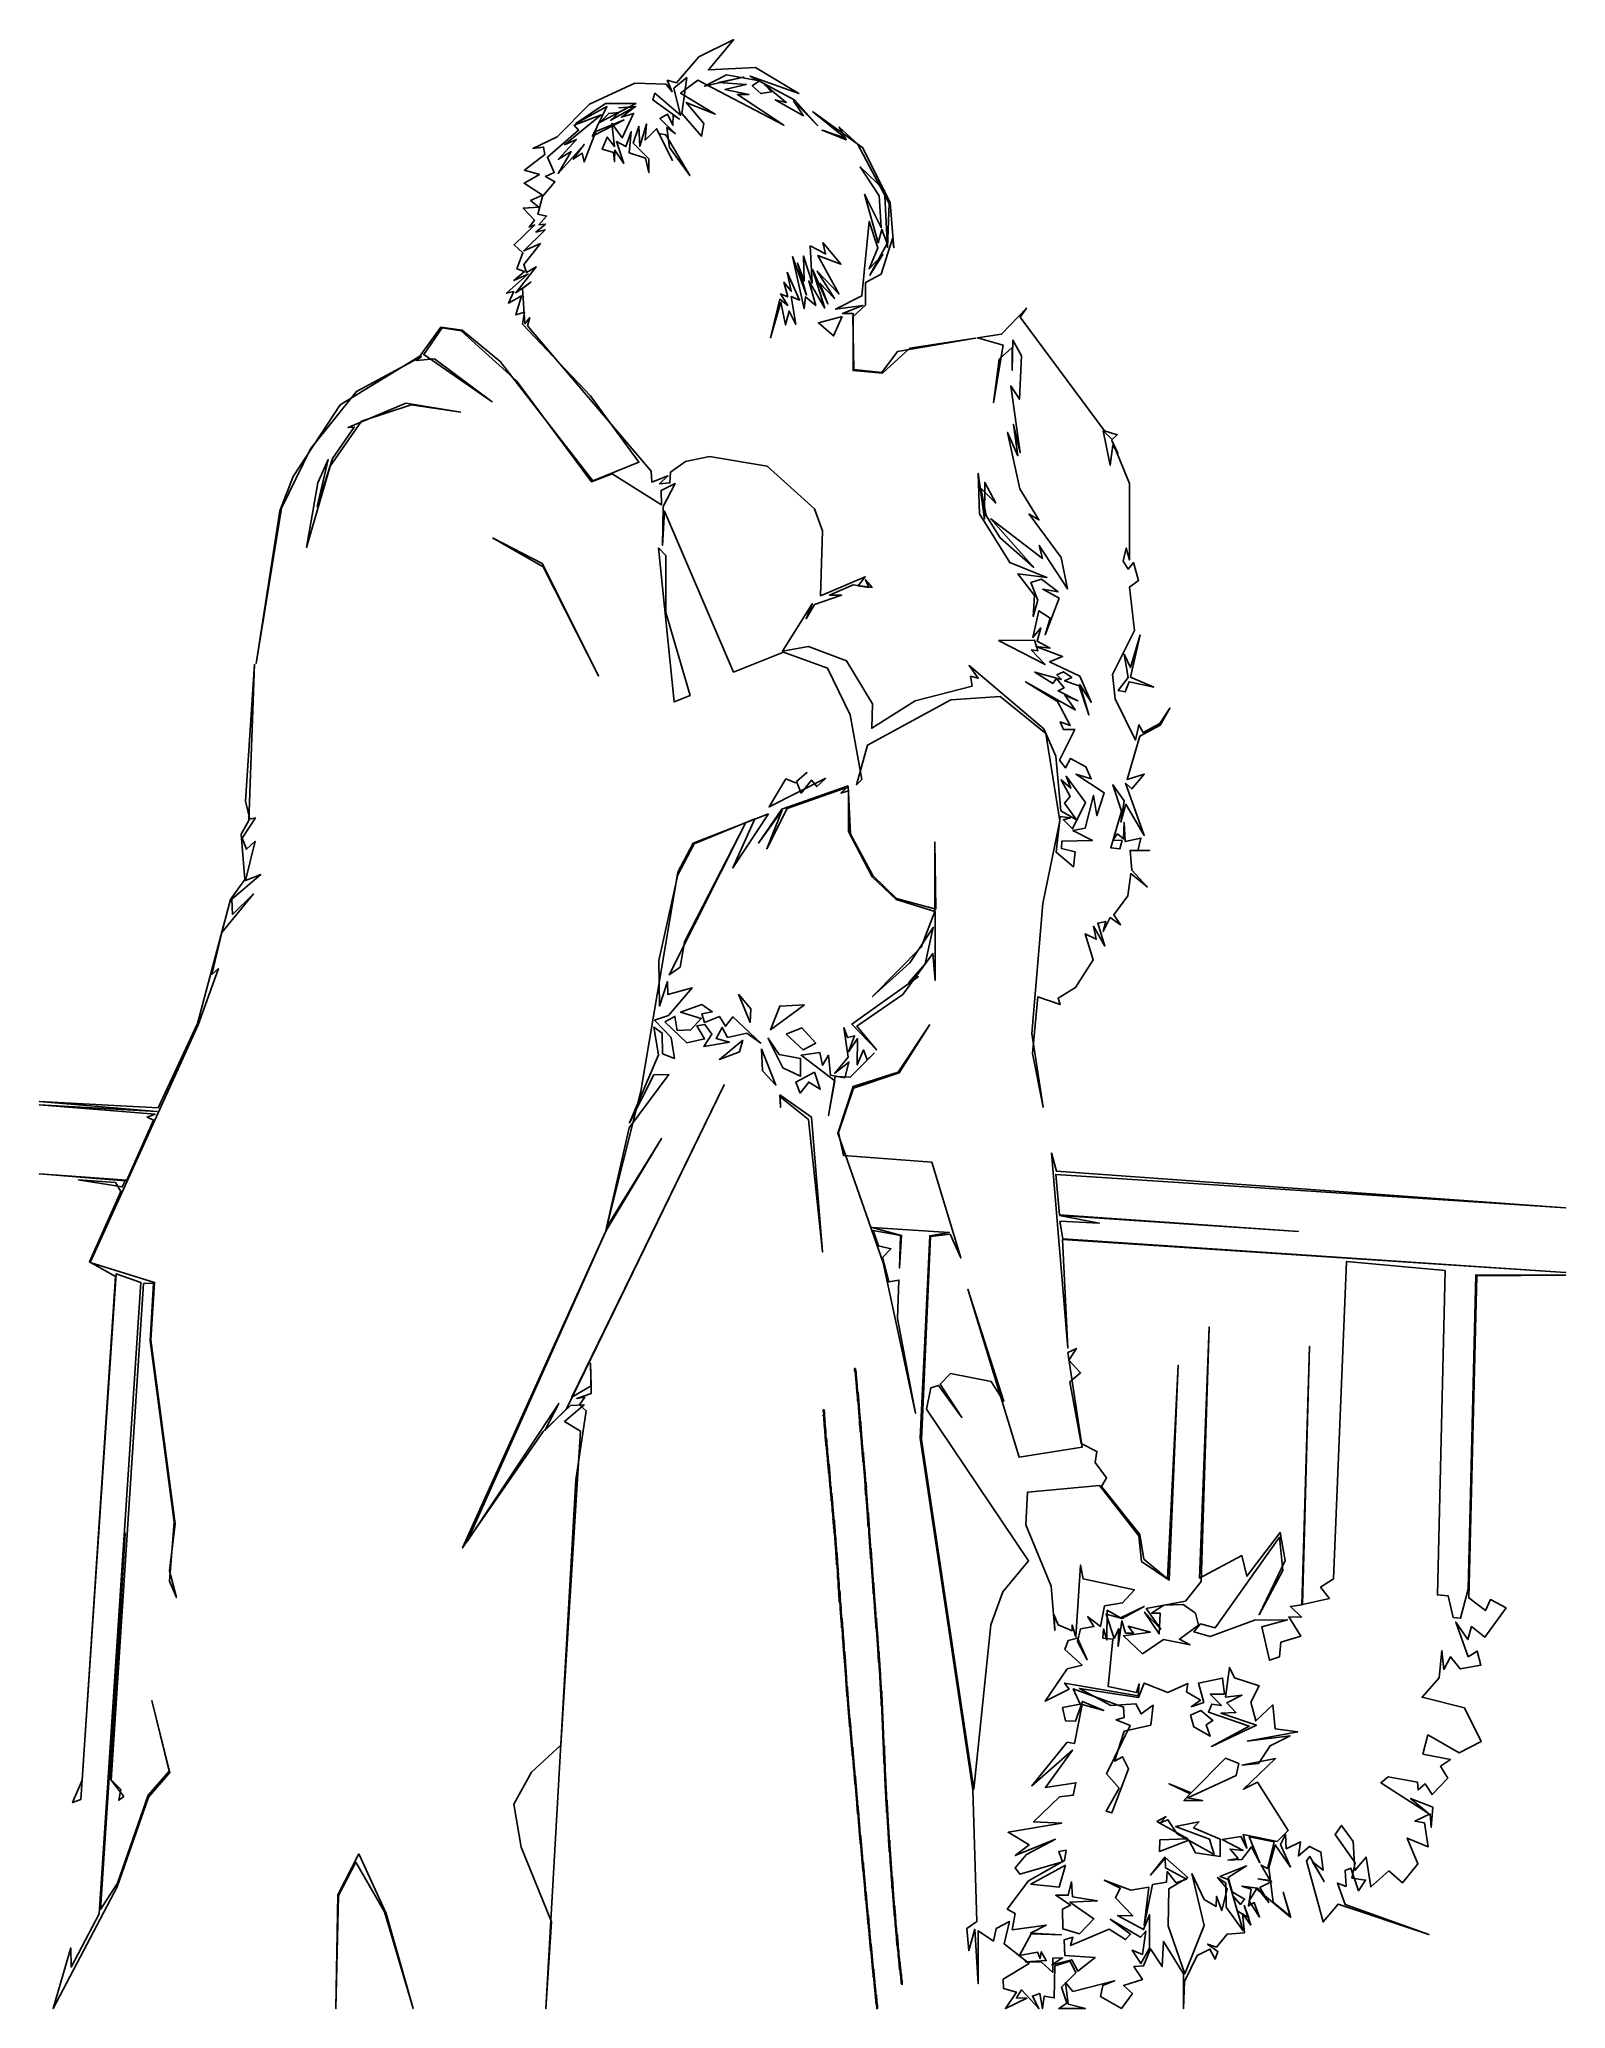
# Model space of a CAD drawing. Header units: metres. Extents: x 0 to 1000, y 0 to 1290.
import ezdxf

# ---------------------------------------------------------------- set-up
doc = ezdxf.new("R2010")
doc.units = ezdxf.units.M

msp = doc.modelspace()

# ---------------------------------------------------------------- linework, layer by layer
for points in [[(455, 1290.25), (432, 1278.75), (417.25, 1261.75), (411.25, 1263.5), (414.5, 1256), (410.5, 1261), (390, 1261.5), (360.25, 1247.75), (339.25, 1226.5), (323.25, 1218.75), (330.25, 1219.75), (331, 1214.75), (317.75, 1204.5), (327.5, 1201.75), (317.5, 1196), (329.5, 1188.25), (321.75, 1184.75), (327.25, 1180.25), (317, 1179.75), (324.25, 1171.75), (320.75, 1167.25), (324.5, 1168.75), (311, 1155.75), (316.75, 1150.5), (312.75, 1140), (317.75, 1138.25), (310.75, 1132.25), (320, 1136.5), (306, 1124), (310.75, 1125), (307.25, 1117.5), (315.75, 1122.25), (312, 1109.75), (317.75, 1111.5), (316.5, 1103.75), (360.75, 1057), (392.75, 1013.25), (362.5, 1001), (301.75, 1079.25), (277, 1099.75), (263, 1101.75), (249.25, 1082.75), (197, 1050.75), (166.25, 1004), (157.5, 981.5), (142, 881.5), (158.5, 983.25), (177.5, 1022), (207.75, 1059.5), (250.25, 1082.5), (247, 1080), (258.75, 1081), (296.5, 1052.75), (251.75, 1083.75), (263.75, 1101.25), (276.25, 1099.25), (312.5, 1066.5), (361.75, 1000.5), (375.25, 1005.75), (407.5, 985.25), (407.25, 994.75), (416.5, 999.25), (408.5, 984.25), (408.25, 958.75), (409.5, 981.25), (454.75, 875.75), (487.5, 888.75), (516.25, 878.25), (531, 847.75), (538.75, 805.5), (535.25, 802), (542.5, 828), (597, 857.5), (629.25, 859.75), (659.25, 835.5), (668.5, 778.25), (657.25, 724.25), (650, 639), (657.5, 590.75), (650.5, 626), (654, 663), (668.75, 658), (667.25, 662.25), (678.75, 669.25), (690.25, 687.25), (685, 704.25), (692.25, 700.75), (690.5, 709.25), (698, 696.25), (693.25, 711.25), (698.5, 712.5), (696.75, 705.75), (701.5, 715), (708.25, 710.25), (703.75, 716.75), (713, 729.25), (715, 743.75), (725.75, 735), (715.5, 746), (714.5, 759), (727.25, 759), (719.5, 758.75), (721.5, 767), (711.25, 764.75), (710.5, 777.25), (710.25, 766.5), (706.25, 769.75), (703.25, 765.75), (709.25, 765.5), (707.75, 760), (701.75, 760.75), (708.75, 784.75), (703.25, 802), (710.5, 791.5), (708.5, 777.5), (711.75, 789.25), (723.75, 768.75), (711.5, 803), (715.5, 799.25), (723.75, 809), (712.5, 805.5), (720.75, 833.75), (734.25, 841), (740.5, 852.25), (734, 842), (723, 836.25), (720.25, 841.25), (718, 831.25), (704.75, 858.25), (703, 874.25), (717.25, 903), (714, 931.5), (720, 935.75), (716.75, 947.5), (713.25, 943.25), (710, 948.5), (712, 957), (714, 949.25), (714, 999.25), (702.5, 1027.5), (706.5, 1019.25), (703.25, 1024.5), (701.5, 1011.25), (696.75, 1033.75), (702.75, 1028.25), (706, 1031.25), (697.75, 1033.75), (642.5, 1108.25), (646.5, 1114.25), (630.25, 1097.25), (614.5, 1094.75), (631.25, 1090), (625, 1052.25), (628.75, 1080.75), (637.25, 1088.5), (637.25, 1073.5), (637.75, 1093.25), (643.25, 1083), (642, 1054.5), (636.25, 1063.25), (642.5, 1019.5), (638, 1038), (641, 1017.5), (634.25, 1032.75), (642.25, 995.75), (654.75, 975.5), (648.25, 979.25), (669.25, 950.75), (673.5, 930.25), (655, 958.75), (657, 950.25), (623.25, 976.25), (651.25, 944.5), (629.25, 963.75), (620.25, 978.25), (616.75, 996.25), (626.5, 986.5), (619.25, 1000), (619, 976), (615, 1006), (615.75, 979.5), (635.75, 947.5), (660, 937.75), (641, 940.25), (651.75, 926), (651, 912.25), (654, 923), (649.5, 934.5), (656.5, 936.75), (667.25, 928.25), (657.25, 930), (668, 924.25), (658.75, 900.25), (662, 911), (654.75, 916), (650.75, 898.5), (656, 904.75), (653.5, 896), (662, 891.5), (652.75, 892.5), (670.25, 886), (661.75, 882.5), (681.5, 873), (689, 856), (681.5, 867.75), (687.5, 847.75), (681, 866.75), (671.5, 870), (676.25, 872.25), (670.75, 876), (666.5, 874), (669.5, 871), (652, 875.75), (663.75, 868.25), (666.25, 871.5), (671.25, 865.5), (667.25, 863.5), (680.25, 857), (671.75, 860.75), (678.5, 851), (646, 869.5), (667, 856.5), (675.25, 840.75), (668.75, 843.25), (670.75, 838.25), (678.25, 838.25), (668.25, 818), (672.25, 813), (675.5, 819.25), (685.5, 813.75), (689, 805.75), (679, 809), (697.5, 796.75), (692.75, 781.75), (690.5, 795), (685, 773.5), (677, 772), (689.75, 765.5), (669.75, 765), (669.5, 760.25), (678.5, 758), (677.5, 748.25), (666, 757.75), (668.75, 781.25), (675.25, 780.25), (670.75, 779), (676.75, 773), (685.25, 790.25), (672.5, 807.5), (675.75, 799.75), (669.25, 805.25), (675.25, 794.25), (671.5, 790), (679.25, 779), (669, 785), (665.75, 820.75), (658, 838.5), (609, 880), (615, 871.75), (610, 873), (611, 866.5), (573.75, 857), (545.25, 839), (545.75, 855), (528.75, 883.25), (503.75, 892.5), (486.75, 889.5), (506.25, 920.5), (502.25, 910.75), (507.75, 920), (525.5, 926.25), (517.5, 926.25), (533, 933), (545.5, 931.25), (541.25, 936.25), (543.25, 931.25), (536.25, 932.25), (541, 938.25), (511.75, 925.75), (513, 968.25), (507.75, 982.75), (476.75, 1010.75), (439, 1017), (423.25, 1013.75), (413.5, 1006.75), (413, 999.75), (406.25, 999), (411.75, 1004.25), (401.25, 1000.25), (400.75, 1007.5), (319.75, 1102.5), (321.25, 1108), (318, 1104), (316.5, 1127), (322, 1131.25), (312, 1124.25), (325.5, 1141.25), (319, 1137.5), (317.25, 1142.75), (328.25, 1156.5), (317.25, 1151.75), (331.25, 1165.5), (325.25, 1164), (331.5, 1169.25), (327.25, 1168.75), (332.25, 1174.5), (326.5, 1175.75), (329.5, 1187.25), (337.75, 1197), (331.5, 1200.5), (337.25, 1203), (332.75, 1213), (353.25, 1230.75), (350.25, 1234), (368, 1240.75), (344, 1221.25), (351.75, 1224.75), (340, 1211.75), (348.25, 1216.75), (339.75, 1202.5), (356.75, 1221.5), (349.75, 1211.75), (355.5, 1215.75), (356.75, 1210), (364.5, 1230), (383, 1237.5), (362.25, 1226.75), (371.75, 1246.25), (351.5, 1235.25), (370.75, 1248.25), (390.75, 1248.25), (367.25, 1236), (373, 1241.75), (379.75, 1242.25), (374.25, 1237.25), (389.5, 1245.75), (379.75, 1245.5), (390.5, 1246.25), (381.25, 1239.25), (389.25, 1241.75), (381.75, 1225.75), (375, 1235.25), (376.75, 1220), (372, 1226.25), (368.75, 1218.25), (376, 1216.25), (376.75, 1210.25), (377, 1217.75), (382.75, 1209), (378, 1223.25), (384.25, 1220), (387.75, 1229.75), (386.25, 1216), (397, 1212.5), (399.25, 1203), (399.25, 1212), (389, 1222.25), (392.75, 1233.25), (393.25, 1220.25), (397.75, 1234.75), (396.75, 1224.25), (404.25, 1231.75), (414.75, 1211), (405.75, 1228.5), (410.25, 1227.75), (426, 1201), (412.75, 1219.5), (411, 1232.5), (416.5, 1228.5), (406.5, 1238.5), (411.5, 1241.25), (415, 1234), (415.25, 1240.5), (419.25, 1238), (401.75, 1250.75), (403.25, 1255), (420, 1240.5), (415.5, 1258.25), (424, 1265.25), (420.75, 1241.75), (433.75, 1226.75), (435.25, 1235.25), (423.75, 1249), (442.75, 1241.25), (420, 1255), (431.25, 1263.5), (487.75, 1234), (457.25, 1254.25), (464.75, 1254.25), (449, 1257.5), (463, 1260.75), (444.75, 1262), (461.25, 1265.5), (435.75, 1259.5), (450, 1267), (471.75, 1263), (467, 1259.75), (472.5, 1254.75), (479.5, 1256), (475, 1260.75), (489.25, 1249), (482, 1250.75), (500.5, 1240.25), (494, 1250), (509.75, 1233.75), (494.75, 1250.5), (465.5, 1266.25), (497.5, 1254.75), (469, 1271.75), (438.25, 1270.25)], [(506.5, 1243), (528, 1225.5), (512.75, 1230.75), (528.5, 1224.5), (524, 1232.75), (536, 1221.75), (556.75, 1182.75), (555.5, 1154), (553.5, 1191.5), (537.75, 1206.75), (550, 1187.75), (551.5, 1167), (540.5, 1188.75), (549.5, 1157), (551.75, 1165.75), (555.25, 1156.5), (544, 1135.75), (552.5, 1149.25), (543.5, 1140), (549.25, 1153.75), (543.5, 1171), (538.75, 1122.25), (521.5, 1113.5), (539.5, 1116), (526, 1110.75), (533, 1110.75), (533, 1073.25), (552.25, 1071.5), (570.25, 1088), (613.25, 1094.5), (562, 1085.75), (551.75, 1072), (533.5, 1074), (532.75, 1108.5), (541.25, 1116.25), (541.25, 1131), (551.5, 1136.5), (558.75, 1159.75), (559.75, 1153.75), (557.25, 1183.25), (539.5, 1219.25)], [(513.25, 1157.25), (515, 1149.75), (505, 1155), (506.25, 1130.75), (500.5, 1148.25), (501, 1132), (496.5, 1143.75), (502.5, 1122.75), (493.25, 1148), (501, 1113.75), (501.75, 1121.5), (508.5, 1116), (504, 1132), (514.5, 1114.25), (506.5, 1139.5), (516.5, 1117), (511.25, 1130.5), (520.75, 1120.5), (509.5, 1138.5), (523.75, 1123.5), (510, 1148.75), (525, 1143)], [(489.75, 1137.75), (492.5, 1125.25), (487.75, 1131.25), (490.25, 1121.5), (485.5, 1123.5), (490.25, 1116), (485, 1120), (479, 1094.75), (485.75, 1118), (488.75, 1103.25), (491.25, 1112.25), (495.5, 1103.5), (492.5, 1121.75), (498, 1119.5)], [(525.75, 1108.75), (510.25, 1104.5), (520.25, 1096)], [(276, 1046), (240, 1052), (202.25, 1036), (206.25, 1036.25), (192, 1015.75), (182, 984.25), (189.25, 1015), (182.5, 999.75), (175, 957.5), (190.5, 1010.75), (211, 1040.25), (243.5, 1050.75)], [(296.75, 963.75), (330, 944.75), (366.25, 873.25), (329.25, 947)], [(405.5, 957.25), (415.75, 856.25), (426.25, 860.5), (410.25, 914.75), (410.25, 952.25)], [(628.25, 896.5), (658.75, 880.75), (649.75, 890.25), (654, 889.75), (651.75, 896.75)], [(721, 900.25), (714.75, 878.75), (710.5, 887.5), (713.25, 872.25), (706.75, 863.75), (711.25, 862.75), (713.75, 869.5), (730, 866), (714.75, 872.5)], [(141, 881), (137.25, 778.5), (132.25, 769.5), (134.5, 740), (125.25, 726.75), (103.5, 645.5), (77.75, 590.25), (0, 594.5), (77, 588), (0, 592.25), (75.75, 586.25), (70.5, 584.25), (74.75, 582.25), (57.25, 543), (0, 547), (56.25, 542.5), (54.25, 538.5), (25.5, 543.25), (49.75, 541.5), (53.25, 535.5), (32.75, 489.5), (49.75, 479.75), (28, 150), (21.75, 135.25), (27.25, 137.25), (50.25, 481.5), (66.5, 476), (39.25, 62.25), (20.75, 27.5), (20.5, 40), (9, 0.25), (51, 80), (71.5, 138.75), (85.5, 155), (73.75, 202), (85, 155.75), (71.25, 140), (51.25, 82.5), (40, 65.25), (56.25, 311.5), (46.5, 150.5), (53.25, 143.75), (52, 136.75), (55.25, 139.25), (47, 150), (68.25, 475.25), (74.75, 475.5), (72.5, 437.75), (88.25, 319), (85.25, 280.25), (89.75, 269.5), (85.25, 287), (89, 317.75), (73, 438.25), (75.5, 476), (33.25, 489), (104, 644.75), (117.25, 681.5), (113, 677.75), (119.5, 705.25), (140.25, 730.5), (126.5, 717), (126, 727), (145, 743.25), (135, 739.25), (141.25, 765), (135.75, 759.75), (132.75, 767), (141.5, 780.25), (137.75, 779.5), (135, 791.25)], [(529.75, 801.25), (486.25, 786), (471, 763.75), (486.5, 785.25), (476.5, 760), (489.75, 786.5), (529, 800.25), (525, 796.5), (530, 798), (530, 771.25), (545.5, 741.75), (561.25, 726.75), (586.5, 719), (577.5, 695.5), (545.75, 663.25), (570.25, 685.25), (585.5, 708.5), (580.25, 684.75), (569.5, 672.5), (575.75, 676.25), (532.25, 645.25), (548.25, 628.25), (535.5, 643.75), (565.5, 664.5), (585.25, 691.5), (586.75, 673.75), (586.5, 764.5), (587.25, 720.5), (561.5, 727.5), (546, 742.5), (531.25, 769.5)], [(515.25, 806.25), (509.25, 800.75), (505.75, 805), (499, 796.5), (496, 804), (502.75, 810), (495.25, 803.25), (489, 805.75), (478, 787.5)], [(477.5, 783), (428.25, 763.75), (418.25, 744.75), (394, 601.25), (370.75, 509), (277.25, 302), (330, 378.25), (348, 395.25), (356.75, 395.75), (344, 384.75), (354.5, 378.5), (341.5, 172.75), (322.25, 155.25), (310.75, 134.25), (315.5, 106), (335.5, 57), (331.75, 0.25), (351.5, 346.75), (358.25, 391.75), (353.75, 395.75), (357.25, 400.75), (352, 400), (361.5, 403.25), (361, 423), (361.5, 408.25), (348.75, 400.75), (448.5, 605.5), (345.25, 393.25), (331, 379), (340.25, 396.75), (280.25, 306.25), (371.25, 510), (407.5, 570.25), (371.5, 512), (386.25, 577.25), (412.25, 612.25), (402.5, 612), (386.5, 580.5), (405.5, 625), (402.5, 643.25), (408, 639.25), (408.25, 625.75), (416, 622.75), (413.75, 636.5), (403, 647.75), (412, 650.75), (427.5, 669), (411.75, 664.5), (411.5, 673), (406.25, 657), (405.75, 686.75), (418.25, 743), (429, 763.25), (468.75, 779.75), (454.25, 747.5)], [(462.5, 776.75), (412.5, 677.5), (419.75, 682.5), (422.5, 699)], [(409.75, 646.75), (424, 633), (435.75, 635.5), (430.75, 644), (436, 645), (440.5, 638.5), (435.25, 630.5), (452, 633.25), (443.25, 635.75), (447.25, 643), (450.75, 636.5), (463.5, 639.25), (472.5, 632.75), (454.25, 650), (449.5, 643.75), (445.5, 650.25), (435.75, 646.25), (434, 652), (440.75, 653.25), (434, 658), (420, 653), (433.5, 648.75), (426.75, 641.5), (417.75, 641), (416.25, 650.25)], [(458, 664.75), (465.5, 646.25), (466, 655.25)], [(501.25, 657.75), (485, 657), (479, 641.5)], [(583.25, 645), (562.5, 613.75), (533, 604.25), (523, 573.75), (552.75, 488.75), (574, 390.25), (562, 452.25), (563, 477.5), (556.5, 476.25), (552.25, 492.25), (557.75, 498), (549.75, 500), (546.25, 510), (564, 506.75), (563.5, 485.5), (564.75, 506.75), (545.5, 512), (596, 508.75), (583.25, 506.5), (577, 374), (611.5, 143.5), (614, 57.25), (607.5, 52.75), (608.75, 38.25), (612.75, 52.25), (615, 16.5), (615, 51.25), (625, 44.5), (626.75, 52.75), (635.5, 57.25), (632, 42.75), (648.25, 29.75), (631.25, 19.5), (631.5, 13.5), (640, 11), (632.75, 0.25), (646.75, 7), (640, 7.25), (643.25, 12.5), (654.75, 0.25), (650.5, 8.5), (655.25, 10.25), (657, 0.25), (658.25, 8.5), (664.75, 7.25), (665.25, 28.25), (675.25, 31.25), (679, 23.75), (669.5, 14.25), (673, 3.75), (667.75, 0.25), (685.25, 0.25), (674, 3.25), (672.25, 17.25), (677, 11.5), (704.25, 18.5), (696.5, 15.5), (695, 8.25), (708.75, 0.25), (716, 10.25), (710.25, 15.5), (722.5, 19.25), (717, 27.75), (723.25, 28.25), (727.75, 39.5), (735.5, 27.75), (736.25, 44.25), (749.5, 23), (749.5, 0.25), (750, 18), (758.5, 35), (766.75, 39.25), (770.25, 32.75), (772, 37.75), (765.25, 42.5), (771, 40.5), (778, 49), (789.5, 50), (788, 62.5), (793.5, 55), (789.25, 67.75), (792.25, 59.75), (784.5, 64.25), (782, 74), (786.75, 68.5), (789.5, 72), (781.25, 76.75), (778.75, 86.25), (790.75, 93.75), (773.25, 86.75), (778.75, 84.75), (788.5, 51.25), (777.5, 66.75), (777.25, 82.5), (771.75, 86.25), (778, 78.75), (774.5, 64.5), (771, 73.75), (770.75, 67.25), (763, 71.75), (755, 88.75), (763, 54.75), (750.25, 23), (739.5, 54.5), (739.75, 78.75), (752.25, 86.25), (737.25, 99.5), (727.75, 87.75), (737.5, 98.75), (737.75, 92.5), (751.5, 85), (744.75, 82.75), (738.75, 90), (738.25, 83), (729.25, 81.5), (723.75, 54.75), (726.75, 79.75), (715, 77.75), (697.5, 84.5), (708, 79.25), (705, 72.75), (716.25, 61), (706.25, 61.25), (723.25, 52), (727.25, 61.75), (727.25, 39.75), (721.5, 29.75), (715.75, 38.5), (722.5, 35.75), (724.75, 51), (721.25, 47), (701.5, 58.75), (714.75, 49), (711.5, 45.5), (700.75, 52.25), (675.5, 41.5), (677, 47), (671.25, 45.25), (671.75, 35), (691.5, 33.75), (680.25, 24.75), (676.25, 32.25), (663.25, 29), (670.25, 33.5), (663.75, 33.25), (663.75, 24), (656.25, 31), (645.75, 31), (659.5, 31.75), (656.25, 37.5), (655.5, 33), (653.75, 37.25), (642, 35), (649.75, 49.25), (669.5, 48.5), (649.25, 49.75), (659.5, 55), (637.25, 51.75), (639.25, 62.5), (634, 65.5), (648, 84), (671.5, 97.25), (672.5, 104), (667.75, 103.25), (670.25, 96.5), (642.25, 88.25), (639.25, 92.5), (646.5, 101.25), (665.5, 111.25), (639.25, 100.5), (648.25, 107.5), (634.5, 115.75), (669.75, 121.75), (651.25, 122.5), (668.25, 139), (677.25, 140), (679, 148.25), (659, 145), (676.75, 169.5), (650, 146.25), (673.25, 174.75), (678, 174), (683, 199.5), (697.25, 195.5), (683.25, 201.5), (678.75, 188.5), (672.25, 188.75), (670.25, 197.5), (681.75, 199.75), (677.25, 209.75), (710.25, 197.75), (710.5, 191), (705.25, 189.5), (714.5, 185.75), (699, 154), (707.25, 144.75), (698.75, 129.5), (702.5, 128.5), (713.5, 157.25), (709.5, 165.25), (704.25, 162.25), (710.5, 182), (728, 186), (729.5, 199), (721.75, 193.25), (718.25, 200), (701.75, 198.75), (681.25, 210), (720, 204), (723.75, 213.5), (739.25, 207.25), (752.25, 213.25), (751.5, 207.75), (760.5, 202.25), (754.5, 198), (762.75, 200.75), (759.25, 213.5), (775, 216.75), (776.25, 206.25), (767, 206.25), (774.25, 198.75), (768, 199.75), (765.75, 194.5), (792.5, 185.25), (767.75, 172), (797.25, 186), (774, 193.75), (783.75, 194.25), (777.75, 200.5), (787.75, 205.5), (777, 204.25), (779.5, 223.75), (782.75, 217), (799, 211.75), (793.5, 201), (796.75, 188.75), (808, 199.25), (809.5, 183.5), (824.25, 181.5), (791.25, 175.5), (819.25, 179), (806.25, 172.5), (798.5, 160.75), (787.75, 159.75), (809.75, 164), (788.75, 144), (798, 148.5), (818, 117), (810.75, 109.75), (788.5, 114.25), (791, 105.25), (787, 113), (774.75, 111), (788.5, 103.75), (780, 104.75), (785.25, 98.5), (778.5, 97.5), (787.75, 98), (794, 106.25), (799.5, 95.75), (792.5, 112.75), (808.75, 109.5), (804.5, 92), (800.25, 94.25), (806.25, 84.25), (798.25, 85.25), (807.25, 83.5), (799.5, 79.5), (805.25, 69.75), (798, 79.25), (787.75, 80.5), (793.75, 78.5), (792, 67.5), (795.75, 69.75), (799.25, 60.25), (792.5, 70.75), (797.25, 78.75), (819.75, 60), (814.75, 76.5), (819.25, 60.75), (808.25, 70), (805.25, 92.5), (809.5, 107.5), (819.5, 93), (813, 107.75), (816.25, 114.25), (816.75, 105), (826, 109.5), (824.75, 100.25), (832, 106.5), (839.5, 102.75), (841, 91), (834, 96.5), (841.5, 83.5), (832.25, 100), (830, 97), (841, 57), (850.75, 68.75), (910.25, 48.75), (855.25, 68.5), (850.25, 82.5), (856, 80.25), (855.25, 90.75), (859, 92.25), (864, 77.5), (868.75, 84.5), (859.75, 85.75), (862, 95.75), (848.75, 114.25), (853, 120.25), (860.5, 109.75), (861.75, 90.75), (869, 99.5), (872.25, 80), (884, 90.5), (893, 82.75), (903, 95), (896, 112), (909.75, 106.25), (907.25, 122), (901, 123), (911, 127.75), (911.75, 119), (912.75, 132.25), (898.25, 138), (909.75, 128.25), (878.75, 148.25), (883.5, 152), (902.75, 148.5), (903.25, 143.5), (907.75, 147.5), (912.25, 140.5), (922.5, 151.25), (917.75, 159), (924.25, 163.5), (906.25, 167), (909.5, 179.5), (930, 167.75), (944.5, 175.25), (933.5, 197.25), (905.75, 204.25), (917, 217), (918.75, 234.75), (920, 222.5), (924.25, 230.75), (930.75, 222.75), (944.25, 225.25), (941.75, 234.5), (936, 230.75), (927.75, 253.5), (935.75, 242), (938, 250.5), (946.75, 243.5), (960.75, 262.75), (950.5, 268.25), (947.25, 261), (936.25, 269.25), (941.5, 480.25), (999.75, 480.75), (941, 481), (936, 275), (931, 256), (926, 256.5), (922.75, 270.75), (915.75, 271.25), (920.75, 483.75), (856.25, 489.75), (847.75, 281.75), (839.25, 276.25), (845, 269), (827.5, 265), (832, 434), (827, 264.75), (819.5, 263.75), (826.75, 256.75), (818.5, 257), (826.25, 244.25), (813.25, 240.25), (812.25, 230.75), (805.75, 228.5), (800.75, 250.25), (817.5, 255), (796, 254.75), (767, 244), (756.25, 247), (760.5, 252.25), (770.25, 249.75), (812.25, 309), (814.5, 287.25), (799, 258.25), (816, 293.75), (812.75, 312.25), (791, 283.5), (787.75, 297), (760, 282.25), (766.25, 446.75), (761, 280), (750.75, 267.25), (725, 262.25), (734.5, 248.75), (724, 260), (733.5, 245.75), (734.25, 259.25), (728.5, 259.25), (736.5, 264.5), (749.25, 265), (757.25, 259.25), (759.25, 251.5), (746.75, 242.25), (753.75, 238.5), (736.25, 242), (722.5, 232.75), (710.25, 244.5), (727.75, 246.75), (713.25, 250.75), (716.75, 246.25), (711.5, 246.25), (709, 254.25), (706.75, 237.5), (707, 249.25), (704, 242.75), (698.75, 258.75), (709.25, 255.75), (723.75, 263.75), (708.25, 256.25), (699.5, 261.25), (699.25, 241.75), (697, 249), (696.5, 243), (703.25, 242.25), (700, 211.25), (718.75, 207.25), (720.5, 213), (719.75, 205.25), (671.5, 213.5), (674.5, 209.5), (658.75, 201.75), (673.25, 222.75), (683, 225.25), (671.75, 235.5), (674, 241.5), (680, 243), (686.25, 228.75), (680, 240.75), (682, 249), (690.75, 250.5), (686.75, 257), (695, 250.5), (697.75, 264), (709.5, 266), (717.25, 274.5), (683.75, 281.75), (682, 290.75), (679, 243.75), (676.5, 251.5), (676.5, 247.75), (667.25, 251.75), (664.75, 258), (665.25, 248), (662.75, 277), (646.25, 317.25), (647.25, 338.5), (694.5, 343), (720.25, 310), (722, 293.25), (740, 281), (746, 421.75), (739, 281.75), (723.5, 294.75), (720.75, 310.75), (695.75, 342.25), (699, 348), (691.5, 358), (692.75, 365.25), (682.5, 370.5), (675, 410.75), (682, 416.75), (674.25, 425), (679.25, 432.75), (673.75, 430), (683, 368), (641.75, 361.5), (608.25, 471.5), (631.75, 398), (623.5, 411), (596.75, 416.25), (590, 409.25), (604.25, 387.5), (589, 408.5), (584, 407), (581, 393), (648, 293.5), (631, 273.25), (623.25, 251.75), (612, 144), (577.75, 373), (583.75, 506), (596.5, 507.5), (603.5, 492), (584.5, 554.75), (526.75, 559), (523.5, 574.25), (533.25, 603.25), (563.25, 613.25)], [(460.75, 634.75), (445.5, 622), (458.5, 627)], [(477.25, 636.25), (487, 616.5), (498.5, 611), (498.5, 622.75), (484.5, 625.25)], [(489.25, 638.5), (500.25, 628.25), (508.5, 632.75), (499.5, 642.75)], [(527, 643), (529.75, 623.5), (521, 613), (530.25, 620.25), (527.5, 610), (518.25, 611.75), (517, 624.75), (513, 618.25), (511.25, 626.5), (499, 624.75), (521, 608), (517, 585.25), (521.25, 610.75), (531, 610.5), (546.75, 626.25), (542.25, 621.75), (539.75, 628.25), (535.75, 618.5), (536, 635.75), (530, 627), (534, 637.5), (529.25, 636.5)], [(473, 629), (473.75, 614.5), (482.5, 605.25)], [(507.75, 613.75), (495.5, 607.25), (498.25, 600), (504, 607.25), (511.5, 602.5)], [(485, 598.75), (485.5, 590.75), (485.25, 597.5), (503.75, 582.75), (513, 496), (505.75, 584.25)], [(663, 560.75), (673.75, 433), (670.25, 504), (999.75, 482.5), (670.5, 504.5), (668.5, 516), (694.25, 514.75), (668.25, 519.75), (824.75, 509.25), (668.25, 520.25), (665.75, 546.75), (999.75, 524.75), (666.25, 548.75)], [(534, 419.5), (534, 418), (534.25, 417.75), (534.25, 417.25), (534.5, 417), (534.5, 414), (534.75, 413.75), (534.75, 411.75), (535, 411.5), (535, 409.25), (535.25, 409), (535.25, 406), (535.5, 405.75), (535.5, 403.75), (535.75, 403.5), (535.75, 402), (536, 401.75), (536, 398.25), (536.25, 398), (536.25, 396), (536.5, 395.75), (536.5, 392.75), (536.75, 392.5), (536.75, 390), (537, 389.75), (537, 386.75), (537.25, 386.5), (537.25, 382.5), (537.5, 382.25), (537.5, 381.25), (537.75, 381), (537.75, 378), (538, 377.75), (538, 374.75), (538.25, 374.5), (538.25, 372.5), (538.5, 372.25), (538.5, 369.25), (538.75, 369), (538.75, 366.75), (539, 366.5), (539, 363.25), (539.25, 363), (539.25, 361.5), (539.5, 361.25), (539.5, 358.5), (539.75, 358.25), (539.75, 355.75), (540, 355.5), (540, 353), (540.25, 352.75), (540.25, 350.75), (540.5, 350.5), (540.5, 348), (540.75, 347.75), (540.75, 344.75), (541, 344.5), (541, 340), (541.25, 339.75), (541.25, 336.5), (541.5, 336.25), (541.5, 333.5), (541.75, 333.25), (541.75, 330.75), (542, 330.5), (542, 327.25), (542.25, 327), (542.25, 324.75), (542.5, 324.5), (542.5, 321), (542.75, 320.75), (542.75, 316.5), (543, 316.25), (543, 315), (543.25, 314.75), (543.25, 310.5), (543.5, 310.25), (543.5, 308), (543.75, 307.75), (543.75, 304.5), (544, 304.25), (544, 301.5), (544.25, 301.25), (544.25, 298), (544.5, 297.75), (544.5, 295), (544.75, 294.75), (544.75, 291.5), (545, 291.25), (545, 288.25), (545.25, 288), (545.25, 285), (545.5, 284.75), (545.5, 282.25), (545.75, 282), (545.75, 279), (546, 278.75), (546, 275.25), (546.25, 275), (546.25, 272), (546.5, 271.75), (546.5, 268.5), (546.75, 268.25), (546.75, 265.75), (547, 265.5), (547, 262.25), (547.25, 262), (547.25, 258.75), (547.5, 258.5), (547.5, 255.75), (547.75, 255.5), (547.75, 253), (548, 252.75), (548, 249.5), (548.25, 249.25), (548.25, 247), (548.5, 246.75), (548.5, 244), (548.75, 243.75), (548.75, 240.5), (549, 240.25), (549, 237.25), (549.25, 237), (549.25, 233.75), (549.5, 233.5), (549.5, 229.5), (549.75, 229.25), (549.75, 227), (550, 226.75), (550, 223.25), (550.25, 223), (550.25, 220), (550.5, 219.75), (550.5, 215.75), (550.75, 215.5), (550.75, 211.75), (551, 211.5), (551, 208), (551.25, 207.75), (551.25, 203.5), (551.5, 203.25), (551.5, 198.75), (551.75, 198.5), (551.75, 193), (552, 192.75), (552, 188.25), (552.25, 188), (552.25, 182.75), (552.5, 182.5), (552.5, 176.75), (552.75, 176.5), (552.75, 172.25), (553, 172), (553, 166), (553.25, 165.75), (553.25, 160.75), (553.5, 160.5), (553.5, 154.5), (553.75, 154.25), (553.75, 149.5), (554, 149.25), (554, 144.75), (554.25, 144.5), (554.25, 141), (554.5, 140.75), (554.5, 136.5), (554.75, 136.25), (554.75, 133), (555, 132.75), (555, 128.75), (555.25, 128.5), (555.25, 124.75), (555.5, 124.5), (555.5, 120.75), (555.75, 120.5), (555.75, 117.75), (556, 117.5), (556, 113.75), (556.25, 113.5), (556.25, 109), (556.5, 108.75), (556.5, 105.75), (556.75, 105.5), (556.75, 103), (557, 102.75), (557, 99.25), (557.25, 99), (557.25, 95.5), (557.5, 95.25), (557.5, 93), (557.75, 92.75), (557.75, 90), (558, 89.75), (558, 86.25), (558.25, 86), (558.25, 83.5), (558.5, 83.25), (558.5, 79), (558.75, 78.75), (558.75, 76.25), (559, 76), (559, 73), (559.25, 72.75), (559.25, 70.25), (559.5, 70), (559.5, 66.5), (559.75, 66.25), (559.75, 64.5), (560, 64.25), (560, 61), (560.25, 60.75), (560.25, 58.25), (560.5, 58), (560.5, 54.75), (560.75, 54.5), (560.75, 53), (561, 52.75), (561, 50.25), (561.25, 50), (561.25, 48.25), (561.5, 48), (561.5, 44.5), (561.75, 44.25), (561.75, 41.75), (562, 41.5), (562, 39.25), (562.25, 39), (562.25, 38), (562.5, 37.75), (562.5, 34.5), (562.75, 34.25), (562.75, 33), (563, 32.75), (563, 30.5), (563.25, 30.25), (563.25, 27.5), (563.5, 27.25), (563.5, 25.75), (563.75, 25.5), (563.75, 23.5), (564, 23.25), (564, 21.75), (564.25, 21.5), (564.25, 19.25), (564.5, 19), (564.5, 16.75), (564.75, 16.5), (564.75, 16.25), (565.25, 16.25), (565.25, 18.75), (565, 19), (565, 19.5), (564.75, 19.75), (564.75, 22.75), (564.5, 23), (564.5, 23.75), (564.25, 24), (564.25, 26), (564, 26.25), (564, 27.75), (563.75, 28), (563.75, 30.75), (563.5, 31), (563.5, 33.25), (563.25, 33.5), (563.25, 34.75), (563, 35), (563, 38.25), (562.75, 38.5), (562.75, 39.5), (562.5, 39.75), (562.5, 43.25), (562.25, 43.5), (562.25, 46), (562, 46.25), (562, 48.5), (561.75, 48.75), (561.75, 50.5), (561.5, 50.75), (561.5, 53.25), (561.25, 53.5), (561.25, 55), (561, 55.25), (561, 58.5), (560.75, 58.75), (560.75, 62), (560.5, 62.25), (560.5, 64.75), (560.25, 65), (560.25, 67.5), (560, 67.75), (560, 70.5), (559.75, 70.75), (559.75, 73.25), (559.5, 73.5), (559.5, 76.5), (559.25, 76.75), (559.25, 80.25), (559, 80.5), (559, 83.75), (558.75, 84), (558.75, 86.5), (558.5, 86.75), (558.5, 90.25), (558.25, 90.5), (558.25, 93.25), (558, 93.5), (558, 96.5), (557.75, 96.75), (557.75, 99.5), (557.5, 99.75), (557.5, 103.25), (557.25, 103.5), (557.25, 106), (557, 106.25), (557, 110.5), (556.75, 110.75), (556.75, 114), (556.5, 114.25), (556.5, 118), (556.25, 118.25), (556.25, 121), (556, 121.25), (556, 125), (555.75, 125.25), (555.75, 129), (555.5, 129.25), (555.5, 133.25), (555.25, 133.5), (555.25, 136.75), (555, 137), (555, 142.25), (554.75, 142.5), (554.75, 146), (554.5, 146.25), (554.5, 150.75), (554.25, 151), (554.25, 154.75), (554, 155), (554, 161), (553.75, 161.25), (553.75, 166.25), (553.5, 166.5), (553.5, 172.5), (553.25, 172.75), (553.25, 177), (553, 177.25), (553, 183), (552.75, 183.25), (552.75, 188.5), (552.5, 188.75), (552.5, 193.25), (552.25, 193.5), (552.25, 199), (552, 199.25), (552, 203.75), (551.75, 204), (551.75, 208.25), (551.5, 208.5), (551.5, 212), (551.25, 212.25), (551.25, 216), (551, 216.25), (551, 220.25), (550.75, 220.5), (550.75, 223.5), (550.5, 223.75), (550.5, 227.25), (550.25, 227.5), (550.25, 229.75), (550, 230), (550, 234), (549.75, 234.25), (549.75, 237.5), (549.5, 237.75), (549.5, 240.75), (549.25, 241), (549.25, 244.25), (549, 244.5), (549, 247.25), (548.75, 247.5), (548.75, 249.75), (548.5, 250), (548.5, 253.25), (548.25, 253.5), (548.25, 256), (548, 256.25), (548, 260), (547.75, 260.25), (547.75, 263), (547.5, 263.25), (547.5, 266), (547.25, 266.25), (547.25, 268.75), (547, 269), (547, 272.25), (546.75, 272.5), (546.75, 275.5), (546.5, 275.75), (546.5, 279.25), (546.25, 279.5), (546.25, 282.5), (546, 282.75), (546, 285.25), (545.75, 285.5), (545.75, 289.25), (545.5, 289.5), (545.5, 291.75), (545.25, 292), (545.25, 295.25), (545, 295.5), (545, 299), (544.75, 299.25), (544.75, 301.75), (544.5, 302), (544.5, 304.75), (544.25, 305), (544.25, 308.25), (544, 308.5), (544, 310.75), (543.75, 311), (543.75, 315.25), (543.5, 315.5), (543.5, 318.5), (543.25, 318.75), (543.25, 322), (543, 322.25), (543, 325), (542.75, 325.25), (542.75, 328), (542.5, 328.25), (542.5, 331), (542.25, 331.25), (542.25, 334.5), (542, 334.75), (542, 336.75), (541.75, 337), (541.75, 340.25), (541.5, 340.5), (541.5, 341.5), (541.75, 341.75), (541.75, 342.5), (541.5, 342.75), (541.5, 345), (541.25, 345.25), (541.25, 348.25), (541, 348.5), (541, 351.75), (540.75, 352), (540.75, 353.25), (540.5, 353.5), (540.5, 356), (540.25, 356.25), (540.25, 358.75), (540, 359), (540, 361.75), (539.75, 362), (539.75, 364.5), (539.5, 364.75), (539.5, 367), (539.25, 367.25), (539.25, 369.5), (539, 369.75), (539, 372.75), (538.75, 373), (538.75, 375), (538.5, 375.25), (538.5, 378.25), (538.25, 378.5), (538.25, 381.5), (538, 381.75), (538, 385), (537.75, 385.25), (537.75, 387.75), (537.5, 388), (537.5, 390.25), (537.25, 390.5), (537.25, 393), (537, 393.25), (537, 396.25), (536.75, 396.5), (536.75, 399.5), (536.5, 399.75), (536.5, 402.25), (536.25, 402.5), (536.25, 404), (536, 404.25), (536, 406.25), (535.75, 406.5), (535.75, 409.5), (535.5, 409.75), (535.5, 412), (535.25, 412.25), (535.25, 414.25), (535, 414.5), (535, 417.5), (534.75, 417.75), (534.75, 418.25), (534.5, 418.5), (534.5, 419.5)], [(513.5, 392.5), (513.5, 391), (513.75, 390.75), (513.75, 389.5), (513.5, 389.25), (513.5, 388.5), (513.75, 388.25), (513.75, 385.25), (514, 385), (514, 382), (514.25, 381.75), (514.25, 380), (514.5, 379.75), (514.5, 377), (514.75, 376.75), (514.75, 373.75), (515, 373.5), (515, 371.5), (515.25, 371.25), (515.25, 369), (515.5, 368.75), (515.5, 366.25), (515.75, 366), (515.75, 363.25), (516, 363), (516, 361.75), (516.25, 361.5), (516.25, 358.5), (516.5, 358.25), (516.5, 356), (516.75, 355.75), (516.75, 353.75), (517, 353.5), (517, 351), (517.25, 350.75), (517.25, 348.25), (517.5, 348), (517.5, 345.25), (517.75, 345), (517.75, 342.25), (518, 342), (518, 341), (518.25, 340.75), (518.25, 337.75), (518.5, 337.5), (518.5, 335.75), (518.75, 335.5), (518.75, 332.75), (519, 332.5), (519, 329.75), (519.25, 329.5), (519.25, 326), (519.5, 325.75), (519.5, 325), (519.75, 324.75), (519.75, 322.25), (520, 322), (520, 321.25), (519.75, 321), (519.75, 320.5), (520, 320.25), (520, 318), (520.25, 317.75), (520.25, 316.75), (520.5, 316.5), (520.5, 315.75), (520.25, 315.5), (520.25, 315), (520.5, 314.75), (520.5, 314), (520.75, 313.75), (520.75, 313.25), (520.5, 313), (520.5, 312.25), (520.75, 312), (520.75, 310.25), (521, 310), (521, 307), (521.25, 306.75), (521.25, 304), (521.5, 303.75), (521.5, 301.25), (521.75, 301), (521.75, 297.75), (522, 297.5), (522, 294.25), (522.25, 294), (522.25, 291), (522.5, 290.75), (522.5, 288.5), (522.75, 288.25), (522.75, 285.25), (523, 285), (523, 284.75), (522.75, 284.5), (522.75, 282.25), (523, 282), (523, 281), (523.25, 280.75), (523.25, 275.75), (523.5, 275.5), (523.5, 274), (523.75, 273.75), (523.75, 272.5), (523.5, 272.25), (523.5, 271.75), (523.75, 271.5), (523.75, 269.5), (524, 269.25), (524, 266.75), (524.25, 266.5), (524.25, 265.5), (524.5, 265.25), (524.5, 261.25), (524.75, 261), (524.75, 258.25), (525, 258), (525, 255.5), (525.25, 255.25), (525.25, 253.25), (525.5, 253), (525.5, 249.75), (525.75, 249.5), (525.75, 247.25), (526, 247), (526, 242.5), (526.25, 242.25), (526.25, 240.5), (526.5, 240.25), (526.5, 237), (526.75, 236.75), (526.75, 233.75), (527, 233.5), (527, 231.5), (527.25, 231.25), (527.25, 228.75), (527.5, 228.5), (527.5, 228), (527.25, 227.75), (527.25, 227.25), (527.5, 227), (527.5, 224), (527.75, 223.75), (527.75, 220.75), (528, 220.5), (528, 218.25), (528.25, 218), (528.25, 214.25), (528.5, 214), (528.5, 210.75), (528.75, 210.5), (528.75, 207.75), (529, 207.5), (529, 204.75), (529.25, 204.5), (529.25, 201.25), (529.5, 201), (529.5, 198.25), (529.75, 198), (529.75, 195.75), (530, 195.5), (530, 192.75), (530.25, 192.5), (530.25, 190), (530.5, 189.75), (530.5, 187.25), (530.75, 187), (530.75, 185), (531, 184.75), (531, 181.75), (531.25, 181.5), (531.25, 179.25), (531.5, 179), (531.5, 176.75), (531.75, 176.5), (531.75, 174), (532, 173.75), (532, 171.25), (532.25, 171), (532.25, 169), (532.5, 168.75), (532.5, 165.75), (532.75, 165.5), (532.75, 163.25), (533, 163), (533, 160.5), (533.25, 160.25), (533.25, 157.75), (533.5, 157.5), (533.5, 155.75), (533.75, 155.5), (533.75, 152.5), (534, 152.25), (534, 149.75), (534.25, 149.5), (534.25, 147.25), (534.5, 147), (534.5, 144.5), (534.75, 144.25), (534.75, 141.5), (535, 141.25), (535, 139), (535.25, 138.75), (535.25, 136.5), (535.5, 136.25), (535.5, 132.75), (535.75, 132.5), (535.75, 129.75), (536, 129.5), (536, 127.75), (536.25, 127.5), (536.25, 124.5), (536.5, 124.25), (536.5, 121.5), (536.75, 121.25), (536.75, 119), (537, 118.75), (537, 115.75), (537.25, 115.5), (537.25, 113.25), (537.5, 113), (537.5, 110.75), (537.75, 110.5), (537.75, 108.25), (538, 108), (538, 105.5), (538.25, 105.25), (538.25, 102.75), (538.5, 102.5), (538.5, 100.5), (538.75, 100.25), (538.75, 97.25), (539, 97), (539, 95), (539.25, 94.75), (539.25, 92.25), (539.5, 92), (539.5, 90.5), (539.75, 90.25), (539.75, 87), (540, 86.75), (540, 85), (540.25, 84.75), (540.25, 82.5), (540.5, 82.25), (540.5, 79.75), (540.75, 79.5), (540.75, 76.5), (541, 76.25), (541, 74.25), (541.25, 74), (541.25, 71.25), (541.5, 71), (541.5, 68.75), (541.75, 68.5), (541.75, 66), (542, 65.75), (542, 64), (542.25, 63.75), (542.25, 61.25), (542.5, 61), (542.5, 58.5), (542.75, 58.25), (542.75, 55.75), (543, 55.5), (543, 52.75), (543.25, 52.5), (543.25, 50.75), (543.5, 50.5), (543.5, 47.75), (543.75, 47.5), (543.75, 45.5), (544, 45.25), (544, 42.5), (544.25, 42.25), (544.25, 40.5), (544.5, 40.25), (544.5, 38), (544.75, 37.75), (544.75, 35.75), (545, 35.5), (545, 33), (545.25, 32.75), (545.25, 30.25), (545.5, 30), (545.5, 28), (545.75, 27.75), (545.75, 25.75), (546, 25.5), (546, 23.5), (546.25, 23.25), (546.25, 20.75), (546.5, 20.5), (546.5, 18.5), (546.75, 18.25), (546.75, 15.75), (547, 15.5), (547, 13.5), (547.25, 13.25), (547.25, 11.25), (547.5, 11), (547.5, 9), (547.75, 8.75), (547.75, 6.75), (548, 6.5), (548, 3.75), (548.25, 3.5), (548.25, 2.25), (548.5, 2), (548.5, 0.25), (549, 0.25), (549, 2.5), (548.75, 2.75), (548.75, 4), (548.5, 4.25), (548.5, 7), (548.25, 7.25), (548.25, 9.25), (548, 9.5), (548, 12), (547.75, 12.25), (547.75, 13.75), (547.5, 14), (547.5, 16), (547.25, 16.25), (547.25, 18.75), (547, 19), (547, 21), (546.75, 21.25), (546.75, 23.75), (546.5, 24), (546.5, 26), (546.25, 26.25), (546.25, 28.25), (546, 28.5), (546, 30.5), (545.75, 30.75), (545.75, 33.25), (545.5, 33.5), (545.5, 36), (545.25, 36.25), (545.25, 38.25), (545, 38.5), (545, 40.75), (544.75, 41), (544.75, 42.75), (544.5, 43), (544.5, 45.75), (544.25, 46), (544.25, 48), (544, 48.25), (544, 51), (543.75, 51.25), (543.75, 53), (543.5, 53.25), (543.5, 56), (543.25, 56.25), (543.25, 59.5), (543, 59.75), (543, 61.5), (542.75, 61.75), (542.75, 64.25), (542.5, 64.5), (542.5, 66.25), (542.25, 66.5), (542.25, 69), (542, 69.25), (542, 71.5), (541.75, 71.75), (541.75, 74.5), (541.5, 74.75), (541.5, 76.75), (541.25, 77), (541.25, 80), (541, 80.25), (541, 82.75), (540.75, 83), (540.75, 85.25), (540.5, 85.5), (540.5, 87.25), (540.25, 87.5), (540.25, 90.75), (540, 91), (540, 92.5), (539.75, 92.75), (539.75, 95.75), (539.5, 96), (539.5, 97.5), (539.25, 97.75), (539.25, 100.75), (539, 101), (539, 103), (538.75, 103.25), (538.75, 105.75), (538.5, 106), (538.5, 108.5), (538.25, 108.75), (538.25, 111), (538, 111.25), (538, 113.5), (537.75, 113.75), (537.75, 116), (537.5, 116.25), (537.5, 119.25), (537.25, 119.5), (537.25, 121.75), (537, 122), (537, 124.75), (536.75, 125), (536.75, 128), (536.5, 128.25), (536.5, 130), (536.25, 130.25), (536.25, 133), (536, 133.25), (536, 136.75), (535.75, 137), (535.75, 139.25), (535.5, 139.5), (535.5, 141.75), (535.25, 142), (535.25, 144.75), (535, 145), (535, 147.5), (534.75, 147.75), (534.75, 150), (534.5, 150.25), (534.5, 152.75), (534.25, 153), (534.25, 156), (534, 156.25), (534, 158), (533.75, 158.25), (533.75, 160.75), (533.5, 161), (533.5, 163.5), (533.25, 163.75), (533.25, 166), (533, 166.25), (533, 169.25), (532.75, 169.5), (532.75, 171.5), (532.5, 171.75), (532.5, 174.25), (532.25, 174.5), (532.25, 177), (532, 177.25), (532, 179.5), (531.75, 179.75), (531.75, 182), (531.5, 182.25), (531.5, 185.25), (531.25, 185.5), (531.25, 187.5), (531, 187.75), (531, 190.25), (530.75, 190.5), (530.75, 193), (530.5, 193.25), (530.5, 196), (530.25, 196.25), (530.25, 198.5), (530, 198.75), (530, 201.5), (529.75, 201.75), (529.75, 205), (529.5, 205.25), (529.5, 208), (529.25, 208.25), (529.25, 211), (529, 211.25), (529, 214.5), (528.75, 214.75), (528.75, 218.5), (528.5, 218.75), (528.5, 221.75), (528.25, 222), (528.25, 224.25), (528, 224.5), (528, 225), (528.25, 225.25), (528.25, 225.75), (528, 226), (528, 229), (527.75, 229.25), (527.75, 231.75), (527.5, 232), (527.5, 234), (527.25, 234.25), (527.25, 237.25), (527, 237.5), (527, 238.25), (527.25, 238.5), (527.25, 239.25), (527, 239.5), (527, 242), (526.75, 242.25), (526.75, 244.25), (526.5, 244.5), (526.5, 248.25), (526.25, 248.5), (526.25, 250), (526, 250.25), (526, 253.5), (525.75, 253.75), (525.75, 255.75), (525.5, 256), (525.5, 258.5), (525.25, 258.75), (525.25, 261.5), (525, 261.75), (525, 262.25), (525.25, 262.5), (525.25, 263.25), (525, 263.5), (525, 265.75), (524.75, 266), (524.75, 267), (524.5, 267.25), (524.5, 267.75), (524.75, 268), (524.75, 268.5), (524.5, 268.75), (524.5, 272.75), (524.25, 273), (524.25, 274.25), (524, 274.5), (524, 279.5), (523.75, 279.75), (523.75, 282), (523.5, 282.25), (523.5, 283.25), (523.25, 283.5), (523.25, 284), (523.5, 284.25), (523.5, 285.5), (523.25, 285.75), (523.25, 288.75), (523, 289), (523, 291.25), (522.75, 291.5), (522.75, 295.75), (522.5, 296), (522.5, 299), (522.25, 299.25), (522.25, 302.5), (522, 302.75), (522, 304.25), (521.75, 304.5), (521.75, 304.75), (522, 305), (522, 305.5), (521.75, 305.75), (521.75, 309), (521.5, 309.25), (521.5, 310.5), (521.25, 310.75), (521.25, 314.25), (521, 314.5), (521, 317), (520.75, 317.25), (520.75, 320.25), (520.5, 320.5), (520.5, 322.5), (520.25, 322.75), (520.25, 325.25), (520, 325.5), (520, 327.5), (519.75, 327.75), (519.75, 330), (519.5, 330.25), (519.5, 330.5), (519.75, 330.75), (519.75, 331.25), (519.5, 331.5), (519.5, 333), (519.25, 333.25), (519.25, 336), (519, 336.25), (519, 338), (518.75, 338.25), (518.75, 341.75), (518.5, 342), (518.5, 342.5), (518.25, 342.75), (518.25, 345.5), (518, 345.75), (518, 349.25), (517.75, 349.5), (517.75, 352), (517.5, 352.25), (517.5, 355.25), (517.25, 355.5), (517.25, 357), (517, 357.25), (517, 359.5), (516.75, 359.75), (516.75, 362), (516.5, 362.25), (516.5, 363.5), (516.25, 363.75), (516.25, 367.5), (516, 367.75), (516, 369.25), (515.75, 369.5), (515.75, 372.75), (515.5, 373), (515.5, 374), (515.25, 374.25), (515.25, 379.5), (515, 379.75), (515, 381), (514.75, 381.25), (514.75, 383.25), (514.5, 383.5), (514.5, 384.5), (514.75, 384.75), (514.75, 385.25), (514.5, 385.5), (514.5, 387.5), (514.25, 387.75), (514.25, 391.25), (514, 391.5), (514, 392.5)], [(754, 192.5), (756.25, 184.75), (767, 178.75), (764.25, 186.25), (768.75, 189), (760.75, 195.5)], [(785.75, 160.75), (777, 164.25), (754.5, 141.5), (740, 147.5), (753.75, 141), (749.75, 136.5), (762, 136.5), (752.25, 138.25), (784, 153)], [(732, 122.75), (752.25, 111.5), (734, 110.75), (733.75, 103.25), (753, 110.5), (757.25, 102.25), (773.5, 100), (773.5, 111.25), (756, 118.75), (759.5, 122.5), (744.25, 119.5), (766.5, 111.25), (769.5, 101.25), (745.25, 114.75), (739.25, 124), (734.25, 122), (738, 126)], [(209.25, 101.75), (195.5, 74.75), (194.25, 0.25), (196, 74.25), (207.25, 96.25), (226, 63.75), (244.75, 0.25), (227.25, 62.5)], [(672.25, 94.25), (649.5, 81.75), (668, 79.75)], [(676, 83.5), (674, 74.5), (665.75, 74.5), (675.5, 68), (670.25, 65.5), (670.5, 52.5), (681.25, 49.25), (690.75, 59), (675, 70), (693, 70.75), (676.75, 73.5)]]:
    msp.add_lwpolyline(points, close=True)

doc.saveas('drawing.dxf')
